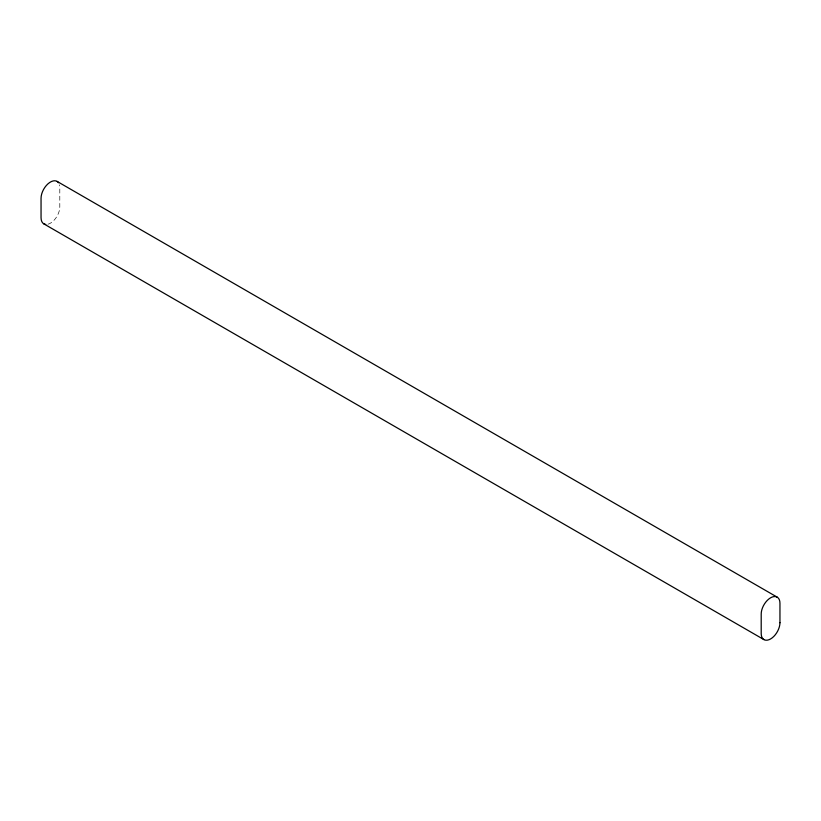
<?xml version="1.0" encoding="UTF-8"?>
<svg xmlns="http://www.w3.org/2000/svg" width="821" height="821" viewBox="0 0 821 821"><rect width="100%" height="100%" fill="white"/><g stroke="black" fill="none" stroke-linecap="round" stroke-linejoin="round"><path stroke-width="0.62" stroke-dasharray="4.11 3.08" d="M47.998 224.215A13.259 7.656 -60 0 0 59.8 206.943L59.8 187.455A13.259 7.656 -60 0 0 59.481 184.838"/><path stroke-width="1.23" d="M57.06 181.39L777.2 597.154M43.8 223.846L763.941 639.61M45.74 224.441A13.259 7.656 -60 0 1 41.05 217.77L41.05 198.282A13.259 7.656 -60 0 1 47.998 183.812A13.259 7.656 -60 0 1 58.548 182.765M779.95 622.718L779.95 603.23A13.259 7.656 -60 0 0 770.57 597.811A13.259 7.656 -60 0 0 761.2 614.057L761.2 633.545A13.259 7.656 -60 0 0 770.57 638.964A13.259 7.656 -60 0 0 779.95 622.718"/></g></svg>
